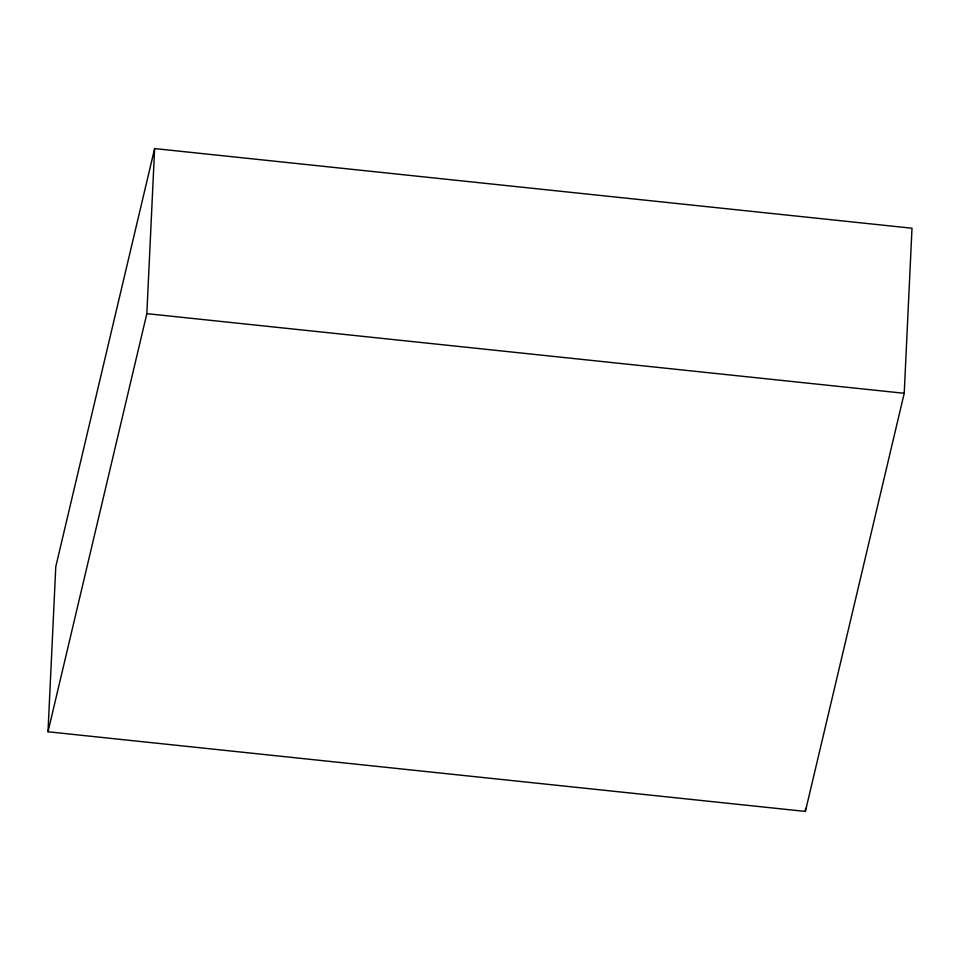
<?xml version="1.0" encoding="UTF-8"?>
<svg xmlns="http://www.w3.org/2000/svg" width="960" height="960" viewBox="0 0 960 960"><rect width="100%" height="100%" fill="white"/><g stroke="black" fill="none" stroke-linecap="round" stroke-linejoin="round"><path stroke-width="1.44" d="M48 731.772L55.776 566.7L154.62 148.572L912 228.228L904.224 393.3L805.38 811.428L48 731.772L146.844 313.644L154.62 148.572M805.38 811.428L805.524 808.452M146.844 313.644L904.224 393.3"/></g></svg>
